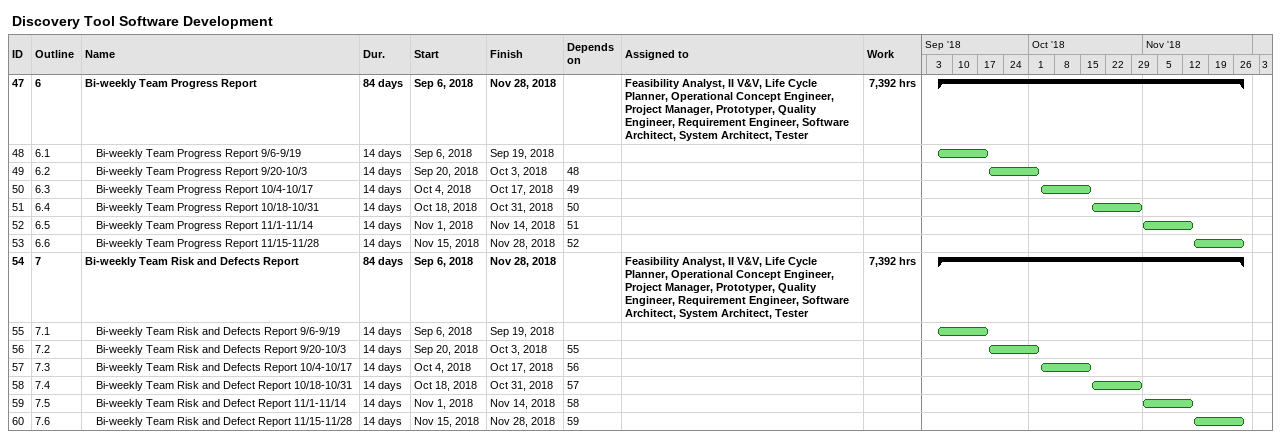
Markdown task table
Discovery Tool Software Development

| ID | WBS | Task | Duration | Start | Finish | Predecessors | Resources | Work (h) |
|---|---|---|---|---|---|---|---|---|
| 47 | 6 | **Bi-weekly Team Progress Report** | 84d | 2018-09-06 | 2018-11-28 |  | Feasibility Analyst, II V&V, Life Cycle Planner, Operational Concept Engineer, Project Manager, Prototyper, Quality Engineer, Requirement Engineer, Software Architect, System Architect, Tester | 7392 |
| 48 | 6.1 | Bi-weekly Team Progress Report 9/6-9/19 | 14d | 2018-09-06 | 2018-09-19 |  |  |  |
| 49 | 6.2 | Bi-weekly Team Progress Report 9/20-10/3 | 14d | 2018-09-20 | 2018-10-03 | 48 |  |  |
| 50 | 6.3 | Bi-weekly Team Progress Report 10/4-10/17 | 14d | 2018-10-04 | 2018-10-17 | 49 |  |  |
| 51 | 6.4 | Bi-weekly Team Progress Report 10/18-10/31 | 14d | 2018-10-18 | 2018-10-31 | 50 |  |  |
| 52 | 6.5 | Bi-weekly Team Progress Report 11/1-11/14 | 14d | 2018-11-01 | 2018-11-14 | 51 |  |  |
| 53 | 6.6 | Bi-weekly Team Progress Report 11/15-11/28 | 14d | 2018-11-15 | 2018-11-28 | 52 |  |  |
| 54 | 7 | **Bi-weekly Team Risk and Defects Report** | 84d | 2018-09-06 | 2018-11-28 |  | Feasibility Analyst, II V&V, Life Cycle Planner, Operational Concept Engineer, Project Manager, Prototyper, Quality Engineer, Requirement Engineer, Software Architect, System Architect, Tester | 7392 |
| 55 | 7.1 | Bi-weekly Team Risk and Defects Report 9/6-9/19 | 14d | 2018-09-06 | 2018-09-19 |  |  |  |
| 56 | 7.2 | Bi-weekly Team Risk and Defects Report 9/20-10/3 | 14d | 2018-09-20 | 2018-10-03 | 55 |  |  |
| 57 | 7.3 | Bi-weekly Team Risk and Defects Report 10/4-10/17 | 14d | 2018-10-04 | 2018-10-17 | 56 |  |  |
| 58 | 7.4 | Bi-weekly Team Risk and Defect Report 10/18-10/31 | 14d | 2018-10-18 | 2018-10-31 | 57 |  |  |
| 59 | 7.5 | Bi-weekly Team Risk and Defect Report 11/1-11/14 | 14d | 2018-11-01 | 2018-11-14 | 58 |  |  |
| 60 | 7.6 | Bi-weekly Team Risk and Defect Report 11/15-11/28 | 14d | 2018-11-15 | 2018-11-28 | 59 |  |  |
